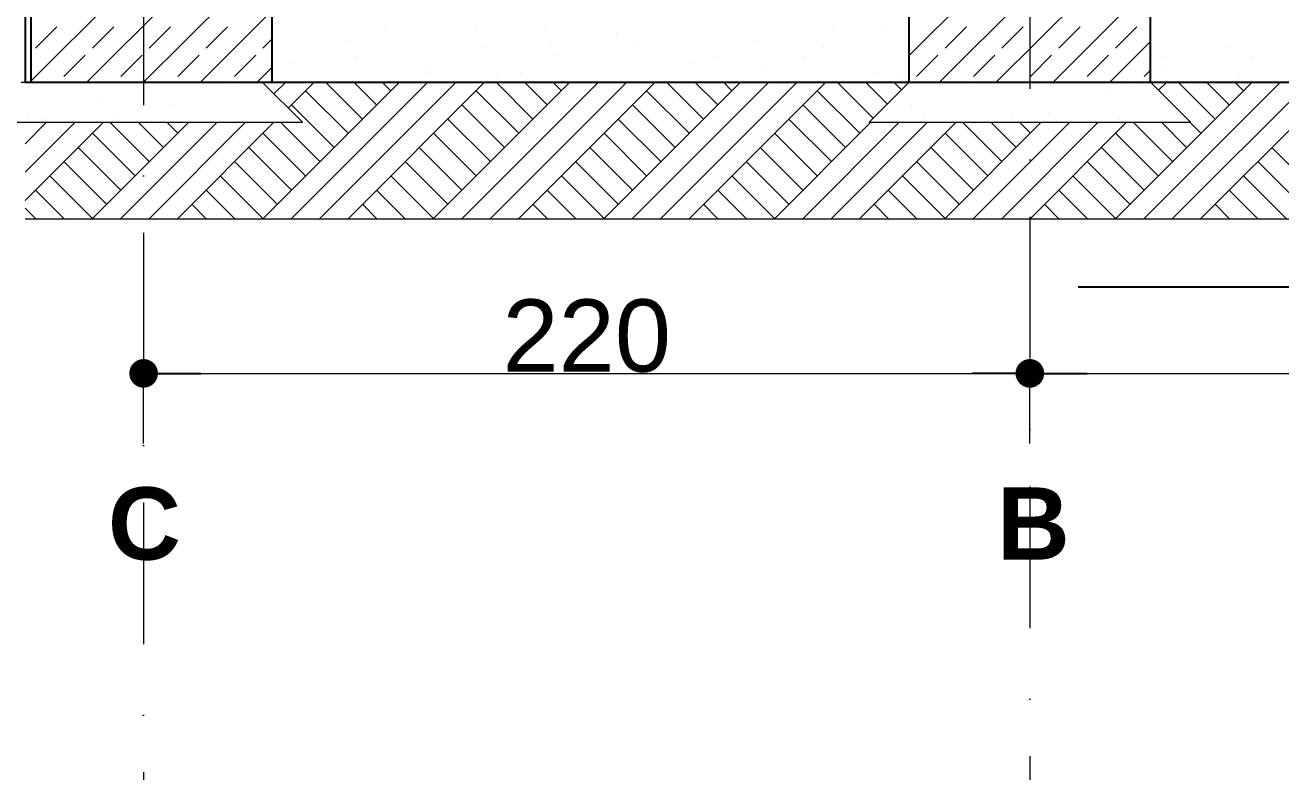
# Model space of a CAD drawing. Header units: millimetres. Extents: x 4647 to 73915, y -13612 to -8141.
# Drawn here: x 6410.4 to 6722.8, y -11554.3 to -11368.4 of the extents above; entities that cross this region are included whole.
import ezdxf
from ezdxf.enums import TextEntityAlignment as Align

# ---------------------------------------------------------------- set-up
doc = ezdxf.new("R2010")
doc.units = ezdxf.units.MM
doc.linetypes.add('Kropki i Kreski', pattern=[67.027776, 35.277777, -17.638888, 0, -14.111111])
for name, color, linetype in [('Konstrukcja - Siatka mod', 7, 'Continuous'), ('Konstrukcja - Ściany zew', 7, 'Continuous'), ('Sytuacja - Teren', 7, 'Continuous'), ('WIDOK', 7, 'Continuous'), ('Wymiarowanie - Ogólne', 7, 'Continuous')]:
    doc.layers.add(name, color=color, linetype=linetype)
doc.layers.add('Konstrukcja - Siatka mod_Nr_Pióra__1', color=7, linetype='Continuous', lineweight=5)
doc.layers.add('Konstrukcja - Siatka mod_Nr_Pióra__4', color=7, linetype='Continuous', lineweight=5, true_color=0x029e21)
doc.styles.add('GENERATED_STYLE_1', font='arialbd.ttf')
doc.styles.add('GENERATED_STYLE_4', font='arial.ttf')

# ---------------------------------------------------------------- blocks, each defined once
blk = doc.blocks.new('Standardowy znacznik siatki')
at = {"layer": 'Konstrukcja - Siatka mod_Nr_Pióra__4', "linetype": 'Kropki i Kreski'}
blk.add_line((272.51, 0), (1529.18, 0), dxfattribs=at)
at = {"layer": 'Konstrukcja - Siatka mod_Nr_Pióra__1', "style": 'GENERATED_STYLE_1'}
blk.add_attdef('AC_MarkerText_1', text='', height=18, dxfattribs=at).set_placement((-28.23, -13.29), align=Align.BOTTOM_LEFT)
blk = doc.blocks.new('Standardowy znacznik siatki_2')
at = {"layer": 'Konstrukcja - Siatka mod_Nr_Pióra__4', "linetype": 'Kropki i Kreski'}
blk.add_line((268.51, 0), (1533.18, 0), dxfattribs=at)
at = {"layer": 'Konstrukcja - Siatka mod_Nr_Pióra__1', "style": 'GENERATED_STYLE_1'}
blk.add_attdef('AC_MarkerText_1', text='', height=18, dxfattribs=at).set_placement((-28.89, -13.29), align=Align.BOTTOM_LEFT)
blk = doc.blocks.new('ARROWHEAD_11')
at = {"linetype": 'Continuous'}
blk.add_line((0, 0), (-1, 0), dxfattribs=at)
at = {"linetype": 'Continuous', "const_width": 0.25, "flags": 128}
blk.add_lwpolyline([(-0.125, 0, 1), (0.125, 0, 1)], format="xyb", close=True, dxfattribs=at)

msp = doc.modelspace()

# ---------------------------------------------------------------- linework, layer by layer
for p, q in [((6410.42, -11171.36), (6410.42, -11382.57)), ((6411.9, -11382.57), (6411.9, -11352.57)), ((6410.42, -11382.57), (6411.9, -11382.57))]:
    msp.add_line(p, q)
at = {"layer": 'Konstrukcja - Ściany zew', "color": 251, "linetype": 'Continuous', "lineweight": 15}
for p, q in [((6411.9, -11382.28), (6441.61, -11352.57)), ((6425.75, -11382.57), (6455.75, -11352.57)), ((6439.9, -11382.57), (6469.9, -11352.57)), ((6630.39, -11375.92), (6653.74, -11352.57)), ((6637.89, -11382.57), (6667.89, -11352.57)), ((6652.03, -11382.57), (6682.03, -11352.57)), ((6666.17, -11382.57), (6690.39, -11358.35)), ((6454.04, -11382.57), (6471.9, -11364.7)), ((6413.02, -11374.09), (6418.32, -11368.79)), ((6427.16, -11374.09), (6432.47, -11368.79)), ((6441.31, -11374.09), (6446.61, -11368.79)), ((6455.45, -11374.09), (6460.75, -11368.79)), ((6630.39, -11368.85), (6630.46, -11368.79)), ((6639.3, -11374.09), (6644.6, -11368.79)), ((6653.44, -11374.09), (6658.74, -11368.79)), ((6667.58, -11374.09), (6672.88, -11368.79)), ((6681.72, -11374.09), (6687.03, -11368.79)), ((6469.59, -11374.09), (6471.9, -11371.77)), ((6680.31, -11382.57), (6690.39, -11372.49)), ((6420.09, -11381.16), (6425.4, -11375.86)), ((6434.23, -11381.16), (6439.54, -11375.86)), ((6448.38, -11381.16), (6453.68, -11375.86)), ((6462.52, -11381.16), (6467.82, -11375.86)), ((6632.22, -11381.16), (6637.53, -11375.86)), ((6646.37, -11381.16), (6651.67, -11375.86)), ((6660.51, -11381.16), (6665.81, -11375.86)), ((6674.65, -11381.16), (6679.95, -11375.86)), ((6468.18, -11382.57), (6471.9, -11378.85)), ((6688.79, -11381.16), (6690.39, -11379.56)), ((6440.78, -11383.81), (6440.78, -11383.81)), ((6461.45, -11383.05), (6461.45, -11383.05)), ((6463.05, -11383.81), (6463.05, -11383.81)), ((6645.8, -11383), (6645.8, -11383)), ((6663.51, -11383.81), (6663.51, -11383.81)), ((6685.79, -11383.81), (6685.79, -11383.81)), ((6429.21, -11386.59), (6429.21, -11386.59)), ((6679.95, -11384.72), (6679.95, -11384.72)), ((6446.65, -11388.44), (6446.65, -11388.44)), ((6631, -11388.39), (6631, -11388.39)), ((6665.15, -11390.11), (6665.15, -11390.11)), ((6411.08, -11391.24), (6411.08, -11391.24)), ((6414.41, -11391.98), (6414.41, -11391.98)), ((6433.35, -11391.24), (6433.35, -11391.24)), ((6633.82, -11391.24), (6633.82, -11391.24)), ((6656.09, -11391.24), (6656.09, -11391.24)), ((6682.58, -11391.96), (6682.58, -11391.96))]:
    msp.add_line(p, q, dxfattribs=at)
at = {"layer": 'Konstrukcja - Ściany zew'}
for p, q in [((6411.9, -11382.57), (6411.9, -11352.57)), ((6471.9, -11382.57), (6471.9, -11352.57)), ((6630.39, -11382.57), (6630.39, -11352.57)), ((6690.39, -11382.57), (6690.39, -11352.57)), ((6411.9, -11382.57), (6471.9, -11382.57)), ((6630.39, -11382.57), (6690.39, -11382.57))]:
    msp.add_line(p, q, dxfattribs=at)
at = {"layer": 'Konstrukcja - Ściany zew', "color": 8, "lineweight": 13}
for p, q in [((6409.4, -11382.57), (6469.4, -11382.57)), ((6479.4, -11392.57), (6469.4, -11382.57)), ((6620.39, -11392.57), (6630.39, -11382.57)), ((6630.39, -11382.57), (6690.39, -11382.57)), ((6700.39, -11392.57), (6690.39, -11382.57)), ((6399.4, -11392.57), (6479.4, -11392.57)), ((6620.39, -11392.57), (6700.39, -11392.57))]:
    msp.add_line(p, q, dxfattribs=at)
at = {"layer": 'Sytuacja - Teren', "color": 53, "lineweight": 13}
for p, q in [((6469.4, -11382.57), (6630.39, -11382.57)), ((6479.4, -11392.57), (6469.4, -11382.57)), ((6620.39, -11392.57), (6630.39, -11382.57)), ((6690.39, -11382.57), (7359.4, -11382.57)), ((6700.39, -11392.57), (6690.39, -11382.57)), ((6410.42, -11392.57), (6479.4, -11392.57)), ((6620.39, -11392.57), (6700.39, -11392.57)), ((6410.42, -11416.57), (7418.4, -11416.57))]:
    msp.add_line(p, q, dxfattribs=at)
at = {"layer": 'Sytuacja - Teren', "color": 41, "linetype": 'Continuous', "lineweight": 13}
for p, q in [((6469.54, -11416.57), (6503.54, -11382.57)), ((6472.33, -11385.49), (6475.25, -11382.57)), ((6475.86, -11389.03), (6482.32, -11382.57)), ((6476.61, -11416.57), (6510.61, -11382.57)), ((6483.68, -11416.57), (6517.68, -11382.57)), ((6494.34, -11391.77), (6485.14, -11382.57)), ((6490.75, -11416.57), (6524.75, -11382.57)), ((6497.87, -11388.23), (6492.21, -11382.57)), ((6501.41, -11384.7), (6499.28, -11382.57)), ((6511.96, -11416.57), (6545.96, -11382.57)), ((6519.03, -11416.57), (6553.03, -11382.57)), ((6526.11, -11416.57), (6560.11, -11382.57)), ((6536.77, -11391.77), (6527.57, -11382.57)), ((6533.18, -11416.57), (6567.18, -11382.57)), ((6540.3, -11388.23), (6534.64, -11382.57)), ((6543.84, -11384.7), (6541.71, -11382.57)), ((6554.39, -11416.57), (6588.39, -11382.57)), ((6561.46, -11416.57), (6595.46, -11382.57)), ((6568.53, -11416.57), (6602.53, -11382.57)), ((6579.19, -11391.77), (6569.99, -11382.57)), ((6575.6, -11416.57), (6609.6, -11382.57)), ((6582.73, -11388.23), (6577.06, -11382.57)), ((6586.26, -11384.7), (6584.14, -11382.57)), ((6621.41, -11391.56), (6612.42, -11382.57)), ((6624.94, -11388.02), (6619.49, -11382.57)), ((6628.48, -11384.48), (6626.56, -11382.57)), ((6681.67, -11416.57), (6715.67, -11382.57)), ((6688.74, -11416.57), (6722.74, -11382.57)), ((6692.42, -11384.6), (6694.46, -11382.57)), ((6695.81, -11416.57), (6729.81, -11382.57)), ((6706.47, -11391.77), (6697.27, -11382.57)), ((6702.88, -11416.57), (6736.88, -11382.57)), ((6710.01, -11388.23), (6704.34, -11382.57)), ((6713.54, -11384.7), (6711.41, -11382.57)), ((6490.8, -11395.3), (6480.2, -11384.7)), ((6533.23, -11395.3), (6522.62, -11384.7)), ((6575.66, -11395.3), (6565.05, -11384.7)), ((6618.08, -11395.3), (6607.48, -11384.7)), ((6487.27, -11398.84), (6476.66, -11388.23)), ((6529.69, -11398.84), (6519.09, -11388.23)), ((6572.12, -11398.84), (6561.51, -11388.23)), ((6614.55, -11398.84), (6603.94, -11388.23)), ((6410.42, -11412.05), (6429.9, -11392.57)), ((6410.42, -11404.98), (6422.83, -11392.57)), ((6410.42, -11397.91), (6415.75, -11392.57)), ((6427.11, -11416.57), (6451.11, -11392.57)), ((6441.31, -11402.37), (6431.5, -11392.57)), ((6434.18, -11416.57), (6458.18, -11392.57)), ((6444.84, -11398.84), (6438.57, -11392.57)), ((6441.25, -11416.57), (6465.25, -11392.57)), ((6448.38, -11395.3), (6445.64, -11392.57)), ((6448.32, -11416.57), (6472.32, -11392.57)), ((6483.73, -11402.37), (6473.93, -11392.57)), ((6526.16, -11402.37), (6515.55, -11391.77)), ((6568.58, -11402.37), (6557.98, -11391.77)), ((6596.82, -11416.57), (6620.82, -11392.57)), ((6611.01, -11402.37), (6600.4, -11391.77)), ((6603.89, -11416.57), (6627.89, -11392.57)), ((6610.96, -11416.57), (6634.96, -11392.57)), ((6618.03, -11416.57), (6642.03, -11392.57)), ((6639.24, -11416.57), (6663.24, -11392.57)), ((6653.44, -11402.37), (6643.63, -11392.57)), ((6646.31, -11416.57), (6670.31, -11392.57)), ((6656.97, -11398.84), (6650.7, -11392.57)), ((6653.38, -11416.57), (6677.38, -11392.57)), ((6660.51, -11395.3), (6657.78, -11392.57)), ((6660.46, -11416.57), (6684.46, -11392.57)), ((6695.86, -11402.37), (6686.06, -11392.57)), ((6699.4, -11398.84), (6693.13, -11392.57)), ((6702.94, -11395.3), (6700.2, -11392.57)), ((6437.77, -11405.91), (6427.16, -11395.3)), ((6480.2, -11405.91), (6469.59, -11395.3)), ((6522.62, -11405.91), (6512.02, -11395.3)), ((6565.05, -11405.91), (6554.44, -11395.3)), ((6607.48, -11405.91), (6596.87, -11395.3)), ((6649.9, -11405.91), (6639.3, -11395.3)), ((6692.33, -11405.91), (6681.72, -11395.3)), ((6434.23, -11409.44), (6423.63, -11398.84)), ((6476.66, -11409.44), (6466.05, -11398.84)), ((6519.09, -11409.44), (6508.48, -11398.84)), ((6561.51, -11409.44), (6550.91, -11398.84)), ((6603.94, -11409.44), (6593.33, -11398.84)), ((6646.37, -11409.44), (6635.76, -11398.84)), ((6688.79, -11409.44), (6678.19, -11398.84)), ((6731.22, -11409.44), (6720.61, -11398.84)), ((6430.7, -11412.98), (6420.09, -11402.37)), ((6473.13, -11412.98), (6462.52, -11402.37)), ((6515.55, -11412.98), (6504.95, -11402.37)), ((6557.98, -11412.98), (6547.37, -11402.37)), ((6600.4, -11412.98), (6589.8, -11402.37)), ((6642.83, -11412.98), (6632.22, -11402.37)), ((6685.26, -11412.98), (6674.65, -11402.37)), ((6727.68, -11412.98), (6717.08, -11402.37)), ((6427.16, -11416.52), (6416.56, -11405.91)), ((6469.59, -11416.52), (6458.98, -11405.91)), ((6512.02, -11416.52), (6501.41, -11405.91)), ((6554.44, -11416.52), (6543.84, -11405.91)), ((6596.87, -11416.52), (6586.26, -11405.91)), ((6639.3, -11416.52), (6628.69, -11405.91)), ((6681.72, -11416.52), (6671.12, -11405.91)), ((6724.15, -11416.52), (6713.54, -11405.91)), ((6420.15, -11416.57), (6413.02, -11409.44)), ((6462.57, -11416.57), (6455.45, -11409.44)), ((6505, -11416.57), (6497.87, -11409.44)), ((6547.42, -11416.57), (6540.3, -11409.44)), ((6589.85, -11416.57), (6582.73, -11409.44)), ((6632.28, -11416.57), (6625.15, -11409.44)), ((6674.7, -11416.57), (6667.58, -11409.44)), ((6717.13, -11416.57), (6710.01, -11409.44)), ((6413.07, -11416.57), (6410.42, -11413.91)), ((6455.5, -11416.57), (6451.91, -11412.98)), ((6497.93, -11416.57), (6494.34, -11412.98)), ((6540.35, -11416.57), (6536.77, -11412.98)), ((6582.78, -11416.57), (6579.19, -11412.98)), ((6625.21, -11416.57), (6621.62, -11412.98)), ((6667.63, -11416.57), (6664.04, -11412.98)), ((6710.06, -11416.57), (6706.47, -11412.98)), ((6448.43, -11416.57), (6448.38, -11416.52)), ((6490.86, -11416.57), (6490.8, -11416.52)), ((6533.28, -11416.57), (6533.23, -11416.52)), ((6575.71, -11416.57), (6575.66, -11416.52)), ((6618.14, -11416.57), (6618.08, -11416.52)), ((6660.56, -11416.57), (6660.51, -11416.52)), ((6702.99, -11416.57), (6702.94, -11416.52))]:
    msp.add_line(p, q, dxfattribs=at)
at = {"layer": 'WIDOK'}
for p, q in [((6471.9, -11382.57), (6471.9, -11362.57)), ((6630.39, -11382.57), (6630.39, -11362.57)), ((6690.39, -11382.57), (6690.39, -11362.57)), ((6471.9, -11382.57), (6630.39, -11382.57)), ((6690.39, -11382.57), (7356.9, -11382.57)), ((6672.4, -11433.57), (7410.4, -11433.57))]:
    msp.add_line(p, q, dxfattribs=at)
at = {"layer": 'WIDOK', "linetype": 'Continuous'}
for p, q in [((6500.17, -11368.96), (6500.17, -11368.96)), ((6522.45, -11368.96), (6522.45, -11368.96)), ((6540, -11368.62), (6540, -11368.62)), ((6611.54, -11368.96), (6611.54, -11368.96)), ((6623.81, -11368.65), (6623.81, -11368.65)), ((6473.61, -11370.43), (6473.61, -11370.43)), ((6557.43, -11370.47), (6557.43, -11370.47)), ((6491.05, -11372.28), (6491.05, -11372.28)), ((6525.2, -11374), (6525.2, -11374)), ((6541.01, -11372.68), (6541.01, -11372.68)), ((6563.28, -11372.68), (6563.28, -11372.68)), ((6591.58, -11372.19), (6591.58, -11372.19)), ((6609.01, -11374.04), (6609.01, -11374.04)), ((6709.55, -11373.95), (6709.55, -11373.95)), ((6476.25, -11377.67), (6476.25, -11377.67)), ((6492.75, -11376.39), (6492.75, -11376.39)), ((6542.63, -11375.85), (6542.63, -11375.85)), ((6576.78, -11377.58), (6576.78, -11377.58)), ((6581.84, -11376.39), (6581.84, -11376.39)), ((6604.12, -11376.39), (6604.12, -11376.39)), ((6693.21, -11376.39), (6693.21, -11376.39)), ((6715.49, -11376.39), (6715.49, -11376.39)), ((6510.4, -11379.39), (6510.4, -11379.39)), ((6511.31, -11380.1), (6511.31, -11380.1)), ((6527.83, -11381.24), (6527.83, -11381.24)), ((6533.58, -11380.1), (6533.58, -11380.1)), ((6594.21, -11379.43), (6594.21, -11379.43)), ((6622.68, -11380.1), (6622.68, -11380.1)), ((6628.36, -11381.15), (6628.36, -11381.15)), ((6694.75, -11379.34), (6694.75, -11379.34)), ((6712.18, -11381.19), (6712.18, -11381.19))]:
    msp.add_line(p, q, dxfattribs=at)
at = {"layer": 'Wymiarowanie - Ogólne', "color": 151, "lineweight": 20}
for p, q in [((6439.9, -11472.57), (6439.9, -11454.9)), ((6454.15, -11455.08), (6646.14, -11455.08)), ((6660.39, -11472.57), (6660.39, -11454.9)), ((6660.39, -11472.57), (6660.39, -11454.9)), ((6674.64, -11455.08), (7374.65, -11455.08))]:
    msp.add_line(p, q, dxfattribs=at)

# ---------------------------------------------------------------- block references
at = {"layer": 'Konstrukcja - Siatka mod', "color": 251, "lineweight": 15}
ref = msp.add_blockref('Standardowy znacznik siatki', (6439.9, -10073.57), dxfattribs=dict(at, rotation=270))
ref.add_attrib('AC_MarkerText_1_2', 'C', dxfattribs={"color": 251, "lineweight": 15, "height": 18, "style": 'GENERATED_STYLE_1'}).set_placement((6431.02, -11506.86), align=Align.BOTTOM_LEFT)
ref = msp.add_blockref('Standardowy znacznik siatki_2', (6660.39, -10073.57), dxfattribs=dict(at, rotation=270))
ref.add_attrib('AC_MarkerText_1_2', 'B', dxfattribs={"color": 251, "lineweight": 15, "height": 18, "style": 'GENERATED_STYLE_1'}).set_placement((6652.17, -11506.86), align=Align.BOTTOM_LEFT)
at = {"layer": 'Wymiarowanie - Ogólne', "color": 151, "lineweight": 20, "xscale": 14.25, "yscale": 14.25, "zscale": 14.25, "rotation": 180}
for p in [(6439.9, -11455.08), (6660.39, -11455.08)]:
    msp.add_blockref('ARROWHEAD_11', p, dxfattribs=at)
at = {"layer": 'Wymiarowanie - Ogólne', "color": 151, "lineweight": 20, "xscale": 14.25, "yscale": 14.25, "zscale": 14.25}
msp.add_blockref('ARROWHEAD_11', (6660.39, -11455.08), dxfattribs=at)

# ---------------------------------------------------------------- texts
at = {"layer": 'Wymiarowanie - Ogólne', "color": 8, "lineweight": 20, "insert": (6550.15, -11445.79), "char_height": 18, "attachment_point": 5, "style": 'GENERATED_STYLE_4'}
msp.add_mtext('\\A1;220', dxfattribs=at)

doc.saveas('drawing.dxf')
